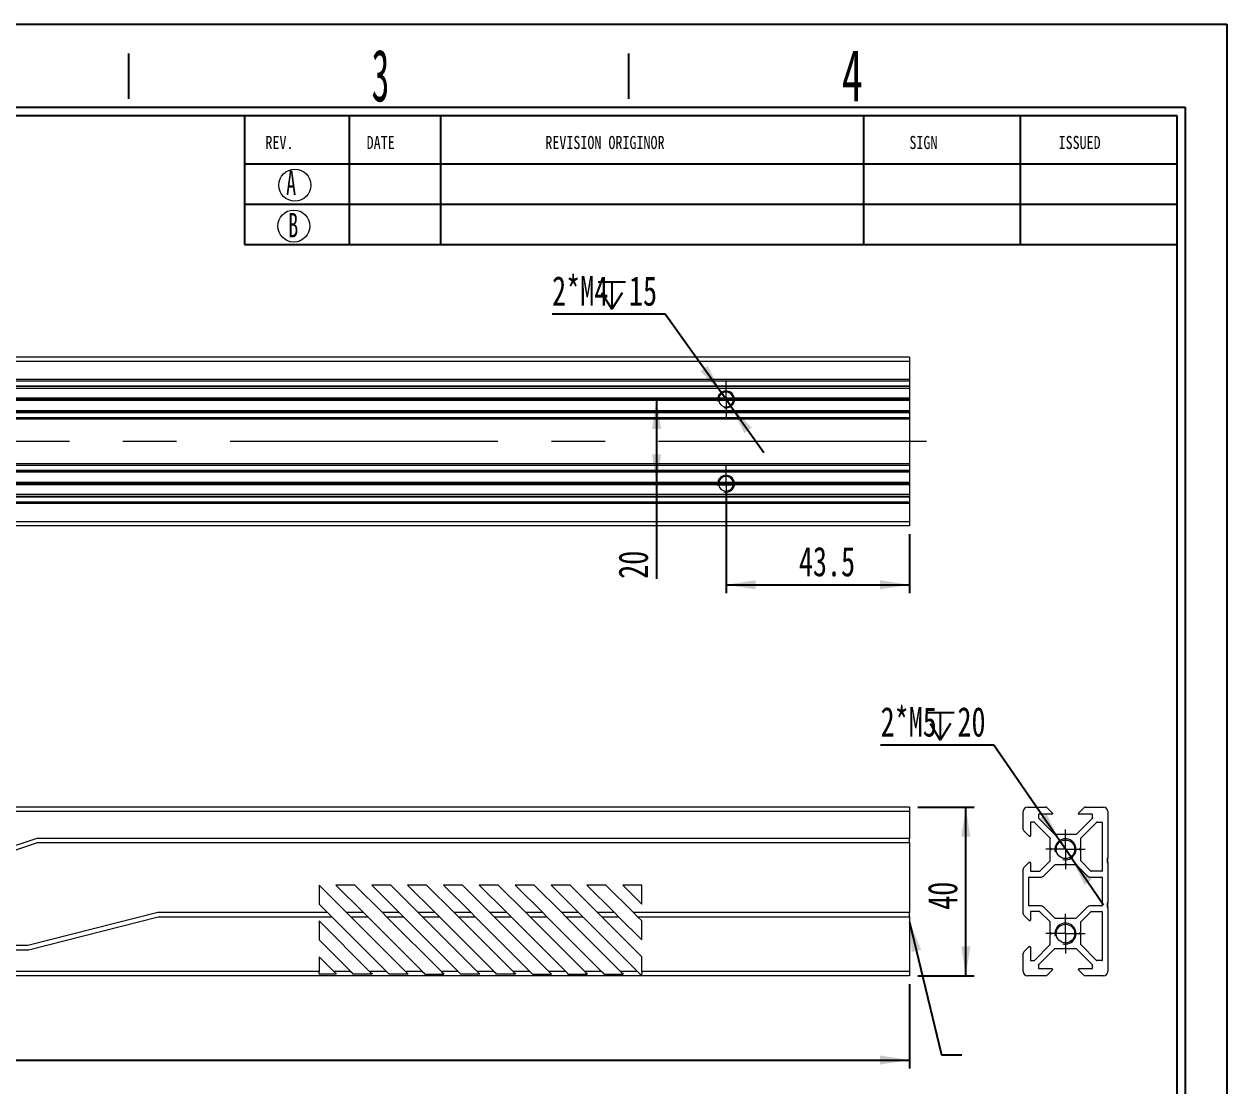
# Model space of a CAD drawing. Header units: millimetres. Extents: x 2 to 295, y 1 to 209.
# Drawn here: x 152.5 to 295.1, y 82.7 to 208.7 of the extents above; entities that cross this region are included whole.
import ezdxf

# ---------------------------------------------------------------- set-up
doc = ezdxf.new("R2010")
doc.units = ezdxf.units.MM
doc.linetypes.add('CENTER', pattern=[10.16, 6.35, -1.27, 1.27, -1.27])
doc.linetypes.add('CENTERX2', pattern=[20.32, 12.7, -2.54, 2.54, -2.54])
doc.layers.add('DIM', color=5, linetype='Continuous')
doc.layers.add('SLD-0', color=179, linetype='Continuous')
doc.layers.add('中心线', color=1, linetype='CENTER', lineweight=15)
doc.styles.add('SLDTEXTSTYLE1', font='TXT', dxfattribs={"width": 0.469})
doc.styles.add('SLDTEXTSTYLE14', font='TXT', dxfattribs={"width": 0.7})
doc.styles.add('SLDTEXTSTYLE5', font='TXT', dxfattribs={"width": 0.6})
doc.styles.add('SLDTEXTSTYLE6', font='TXT', dxfattribs={"width": 0.5025})
doc.styles.add('SLDTEXTSTYLE9', font='TXT', dxfattribs={"width": 0.7865})
doc.dimstyles.new('SLDDIMSTYLE0', dxfattribs={"dimtxt": 3.5, "dimasz": 3.5, "dimexe": 0, "dimexo": 0.0625, "dimgap": 0.875, "dimtad": 2, "dimlfac": 2, "dimrnd": 1e-09, "dimzin": 12, "dimdsep": 46, "dimtxsty": 'SLDTEXTSTYLE1', "dimsah": 1, "dimcen": 0.09, "dimadec": 0, "dimazin": 3, "dimtfac": 1, "dimtofl": 0, "dimtmove": 0, "dimatfit": 3, "dimfxl": 0, "dimfrac": 2, "dimtolj": 1, "dimtzin": 12, "dimarcsym": 0})
doc.dimstyles.new('SLDDIMSTYLE2', dxfattribs={"dimtxt": 0.18, "dimasz": 3.5, "dimexe": 0, "dimexo": 0.0625, "dimgap": 0, "dimtad": 0, "dimtih": 1, "dimtoh": 1, "dimdec": 0, "dimrnd": 1e-09, "dimzin": 0, "dimdsep": 46, "dimtxsty": 'Standard', "dimsah": 1, "dimcen": 0.09, "dimadec": 0, "dimazin": 0, "dimtfac": 3.5, "dimtdec": 0, "dimtofl": 0, "dimtmove": 0, "dimatfit": 3, "dimfxl": 0, "dimfrac": 2, "dimtolj": 1, "dimtzin": 0, "dimarcsym": 0})
doc.dimstyles.new('SLDDIMSTYLE4', dxfattribs={"dimtxt": 3.5, "dimasz": 3.5, "dimexe": 0, "dimexo": 0.0625, "dimgap": 0.875, "dimtad": 0, "dimtih": 1, "dimtoh": 1, "dimlfac": 2, "dimrnd": 1e-09, "dimzin": 12, "dimdsep": 46, "dimtxsty": 'SLDTEXTSTYLE1', "dimsah": 1, "dimcen": 0, "dimadec": 0, "dimazin": 3, "dimtfac": 1, "dimtmove": 0, "dimatfit": 3, "dimfxl": 0, "dimfrac": 2, "dimtolj": 1, "dimtzin": 12, "dimarcsym": 0})

# ---------------------------------------------------------------- blocks, each defined once
blk = doc.blocks.new('_D')
at = {"layer": 'DIM'}
for p, q in [((42.48, 94.79), (42.48, 84.79)), ((257.48, 94.79), (257.48, 84.79)), ((42.48, 85.79), (257.48, 85.79))]:
    blk.add_line(p, q, dxfattribs=at)
for points in [[(42.48, 85.79), (45.98, 85.25), (45.98, 86.33)], [(257.48, 85.79), (253.98, 86.33), (253.98, 85.25)]]:
    blk.add_solid(points, dxfattribs=at)
at = {"layer": 'DIM', "insert": (146.45, 90.3), "char_height": 3.5, "attachment_point": 1, "style": 'SLDTEXTSTYLE14'}
blk.add_mtext('430', dxfattribs=at)
blk = doc.blocks.new('_D_1')
at = {"layer": 'DIM'}
for p, q in [((258.48, 115.79), (265.15, 115.79)), ((264.15, 95.79), (264.15, 115.79)), ((258.48, 95.79), (265.15, 95.79))]:
    blk.add_line(p, q, dxfattribs=at)
for points in [[(264.15, 115.79), (263.61, 112.29), (264.69, 112.29)], [(264.15, 95.79), (264.69, 99.29), (263.61, 99.29)]]:
    blk.add_solid(points, dxfattribs=at)
at = {"layer": 'DIM', "insert": (259.64, 103.61), "char_height": 3.5, "attachment_point": 1, "rotation": 90, "style": 'SLDTEXTSTYLE14'}
blk.add_mtext('40', dxfattribs=at)
blk = doc.blocks.new('SW_SYMBOL_HOLE_DEPTH')
at = {"layer": 'DIM', "color": 0}
for p, q in [((0, 875), (800, 875)), ((400, 875), (400, 75)), ((100, 555), (400, 75)), ((700, 555), (400, 75))]:
    blk.add_line(p, q, dxfattribs=at)
blk = doc.blocks.new('_D_3')
at = {"layer": 'DIM'}
for p, q in [((267.47, 123.15), (254.05, 123.15)), ((275.26, 111.82), (267.47, 123.15)), ((276.68, 109.76), (275.26, 111.82)), ((276.68, 109.76), (280.49, 104.21))]:
    blk.add_line(p, q, dxfattribs=at)
for points in [[(275.26, 111.82), (273.72, 115.01), (272.83, 114.4)], [(276.68, 109.76), (278.22, 106.57), (279.1, 107.18)]]:
    blk.add_solid(points, dxfattribs=at)
at = {"layer": 'DIM', "xscale": 0.004072727272727273, "yscale": 0.004072727272727273, "zscale": 0.004072727272727273}
blk.add_blockref('SW_SYMBOL_HOLE_DEPTH', (259.5, 123.43), dxfattribs=at)
at = {"layer": 'DIM', "char_height": 3.5, "attachment_point": 1, "style": 'SLDTEXTSTYLE14'}
for s, insert in [('2*M5', (254.05, 127.66)), ('20', (263.16, 127.66))]:
    blk.add_mtext(s, dxfattribs=dict(at, insert=insert))
blk = doc.blocks.new('SW_CENTERMARKSYMBOL_0')
at = {"layer": '中心线', "color": 0}
for p, q in [((0, 1.25), (0, 2.35)), ((-1.25, 0), (-2.35, 0)), ((0, 0), (-1.25, 0)), ((0, 0), (0, 1.25)), ((0, 0), (0, -1.25)), ((0, 0), (1.25, 0)), ((1.25, 0), (2.35, 0)), ((0, -1.25), (0, -2.35))]:
    blk.add_line(p, q, dxfattribs=at)
blk = doc.blocks.new('SW_CENTERMARKSYMBOL_1')
at = {"layer": '中心线', "color": 0}
for p, q in [((0, 1.25), (0, 2.35)), ((-1.25, 0), (-2.35, 0)), ((0, 0), (-1.25, 0)), ((0, 0), (0, 1.25)), ((0, 0), (0, -1.25)), ((0, 0), (1.25, 0)), ((1.25, 0), (2.35, 0)), ((0, -1.25), (0, -2.35))]:
    blk.add_line(p, q, dxfattribs=at)
blk = doc.blocks.new('_D_5')
at = {"layer": 'DIM'}
for p, q in [((234.73, 164.15), (226.49, 164.15)), ((227.49, 164.15), (227.49, 154.15)), ((234.73, 154.15), (226.49, 154.15)), ((227.49, 154.15), (227.49, 142.87))]:
    blk.add_line(p, q, dxfattribs=at)
for points in [[(227.49, 164.15), (226.95, 160.65), (228.03, 160.65)], [(227.49, 154.15), (228.03, 157.65), (226.95, 157.65)]]:
    blk.add_solid(points, dxfattribs=at)
at = {"layer": 'DIM', "insert": (222.97, 142.87), "char_height": 3.5, "attachment_point": 1, "rotation": 90, "style": 'SLDTEXTSTYLE14'}
blk.add_mtext('20', dxfattribs=at)
blk = doc.blocks.new('_D_6')
at = {"layer": 'DIM'}
for p, q in [((235.73, 153.15), (235.73, 141.16)), ((257.48, 148.15), (257.48, 141.16)), ((235.73, 142.16), (257.48, 142.16))]:
    blk.add_line(p, q, dxfattribs=at)
for points in [[(235.73, 142.16), (239.23, 141.62), (239.23, 142.7)], [(257.48, 142.16), (253.98, 142.7), (253.98, 141.62)]]:
    blk.add_solid(points, dxfattribs=at)
at = {"layer": 'DIM', "insert": (244.36, 146.67), "char_height": 3.5, "attachment_point": 1, "style": 'SLDTEXTSTYLE14'}
blk.add_mtext('43.5', dxfattribs=at)
blk = doc.blocks.new('_D_7')
at = {"layer": 'DIM'}
for p, q in [((228.53, 174.26), (215.11, 174.26)), ((235.15, 164.96), (228.53, 174.26)), ((236.31, 163.33), (235.15, 164.96)), ((236.31, 163.33), (240.22, 157.85))]:
    blk.add_line(p, q, dxfattribs=at)
for points in [[(235.15, 164.96), (233.56, 168.13), (232.68, 167.5)], [(236.31, 163.33), (237.9, 160.17), (238.78, 160.79)]]:
    blk.add_solid(points, dxfattribs=at)
at = {"layer": 'DIM', "xscale": 0.004072727272727273, "yscale": 0.004072727272727273, "zscale": 0.004072727272727273}
blk.add_blockref('SW_SYMBOL_HOLE_DEPTH', (220.56, 174.54), dxfattribs=at)
at = {"layer": 'DIM', "char_height": 3.5, "attachment_point": 1, "style": 'SLDTEXTSTYLE14'}
for s, insert in [('2*M4', (215.11, 178.77)), ('15', (224.22, 178.77))]:
    blk.add_mtext(s, dxfattribs=dict(at, insert=insert))
blk = doc.blocks.new('SW_CENTERMARKSYMBOL_4')
at = {"layer": '中心线', "color": 0}
for p, q in [((0, 1.25), (0, 2.125)), ((-1.25, 0), (-2.125, 0)), ((0, 0), (-1.25, 0)), ((0, 0), (0, 1.25)), ((0, 0), (0, -1.25)), ((0, 0), (1.25, 0)), ((1.25, 0), (2.125, 0)), ((0, -1.25), (0, -2.125))]:
    blk.add_line(p, q, dxfattribs=at)
blk = doc.blocks.new('SW_CENTERMARKSYMBOL_5')
at = {"layer": '中心线', "color": 0}
for p, q in [((0, 1.25), (0, 2.125)), ((-1.25, 0), (-2.125, 0)), ((0, 0), (-1.25, 0)), ((0, 0), (0, 1.25)), ((0, 0), (0, -1.25)), ((0, 0), (1.25, 0)), ((1.25, 0), (2.125, 0)), ((0, -1.25), (0, -2.125))]:
    blk.add_line(p, q, dxfattribs=at)

msp = doc.modelspace()

# ---------------------------------------------------------------- linework, layer by layer
at = {"color": 7, "linetype": 'Continuous', "lineweight": 15}
for p, q in [((257.4817, 169.1473), (42.4817, 169.1473)), ((257.4817, 168.6473), (42.4817, 168.6473)), ((257.4817, 169.1473), (257.4817, 168.6473)), ((257.4817, 168.6473), (257.4817, 166.5008)), ((257.4817, 166.5008), (42.4817, 166.5008)), ((257.4817, 166.324), (42.4817, 166.324)), ((257.4817, 165.7266), (42.4817, 165.7266)), ((257.4817, 165.6973), (42.4817, 165.6973)), ((257.4817, 165.4596), (42.4817, 165.4596)), ((257.4817, 165.4419), (42.4817, 165.4419)), ((257.4817, 166.5008), (257.4817, 166.324)), ((257.4817, 166.324), (257.4817, 165.7266)), ((257.4817, 165.7266), (257.4817, 165.6973)), ((257.4817, 165.6973), (257.4817, 165.4596)), ((257.4817, 165.4596), (257.4817, 165.4419)), ((257.4817, 165.4419), (257.4817, 164.2826)), ((234.8672, 164.2826), (42.4817, 164.2826)), ((42.4817, 164.2642), (234.8646, 164.2642)), ((234.8569, 164.1649), (42.4817, 164.1649)), ((234.8569, 164.1296), (42.4817, 164.1296)), ((234.8646, 164.0303), (42.4817, 164.0303)), ((234.8672, 164.0119), (42.4817, 164.0119)), ((234.8647, 164.2649), (236.5988, 164.2649)), ((236.5988, 164.0296), (234.8647, 164.0296)), ((236.5962, 164.2826), (234.8672, 164.2826)), ((236.5962, 164.0119), (234.8672, 164.0119)), ((257.4817, 164.2826), (236.5962, 164.2826)), ((257.4817, 164.0119), (236.5962, 164.0119)), ((257.4817, 164.0303), (236.5988, 164.0303)), ((236.5989, 164.2642), (257.4817, 164.2642)), ((257.4817, 164.1649), (236.6065, 164.1649)), ((257.4817, 164.1296), (236.6065, 164.1296)), ((257.4817, 164.2826), (257.4817, 164.2642)), ((257.4817, 164.2642), (257.4817, 164.1649)), ((257.4817, 164.1649), (257.4817, 164.1296)), ((257.4817, 164.1296), (257.4817, 164.0303)), ((257.4817, 164.0303), (257.4817, 164.0119)), ((257.4817, 164.0119), (257.4817, 162.7922)), ((257.4817, 162.7922), (42.4817, 162.7922)), ((257.4817, 162.7569), (42.4817, 162.7569)), ((257.4817, 162.5973), (42.4817, 162.5973)), ((257.4817, 162.568), (42.4817, 162.568)), ((257.4817, 162.7922), (257.4817, 162.7569)), ((257.4817, 162.7569), (257.4817, 162.5973)), ((257.4817, 162.5973), (257.4817, 162.568)), ((257.4817, 162.568), (257.4817, 161.9705)), ((257.4817, 161.9705), (42.4817, 161.9705)), ((257.4817, 161.7937), (42.4817, 161.7937)), ((257.4817, 161.9705), (257.4817, 161.7937)), ((257.4817, 161.7937), (257.4817, 156.5008)), ((257.4817, 156.5008), (42.4817, 156.5008)), ((257.4817, 156.324), (42.4817, 156.324)), ((257.4817, 155.7266), (42.4817, 155.7266)), ((257.4817, 155.6973), (42.4817, 155.6973)), ((257.4817, 155.5376), (42.4817, 155.5376)), ((257.4817, 155.5023), (42.4817, 155.5023)), ((257.4817, 156.5008), (257.4817, 156.324)), ((257.4817, 156.324), (257.4817, 155.7266)), ((257.4817, 155.7266), (257.4817, 155.6973)), ((257.4817, 155.6973), (257.4817, 155.5376)), ((257.4817, 155.5376), (257.4817, 155.5023)), ((257.4817, 155.5023), (257.4817, 154.2826)), ((234.8672, 154.2826), (42.4817, 154.2826)), ((42.4817, 154.2642), (234.8646, 154.2642)), ((234.8569, 154.1649), (42.4817, 154.1649)), ((234.8569, 154.1296), (42.4817, 154.1296)), ((234.8646, 154.0303), (42.4817, 154.0303)), ((234.8672, 154.0119), (42.4817, 154.0119)), ((234.8647, 154.2649), (236.5988, 154.2649)), ((236.5988, 154.0296), (234.8647, 154.0296)), ((236.5962, 154.2826), (234.8672, 154.2826)), ((234.8672, 154.0119), (236.5962, 154.0119)), ((257.4817, 154.2826), (236.5962, 154.2826)), ((257.4817, 154.0119), (236.5962, 154.0119)), ((257.4817, 154.0303), (236.5988, 154.0303)), ((236.5989, 154.2642), (257.4817, 154.2642)), ((257.4817, 154.1649), (236.6065, 154.1649)), ((257.4817, 154.1296), (236.6065, 154.1296)), ((257.4817, 154.2826), (257.4817, 154.2642)), ((257.4817, 154.2642), (257.4817, 154.1649)), ((257.4817, 154.1649), (257.4817, 154.1296)), ((257.4817, 154.1296), (257.4817, 154.0303)), ((257.4817, 154.0303), (257.4817, 154.0119)), ((257.4817, 154.0119), (257.4817, 152.8526)), ((257.4817, 152.8526), (42.4817, 152.8526)), ((257.4817, 152.8349), (42.4817, 152.8349)), ((257.4817, 152.5973), (42.4817, 152.5973)), ((257.4817, 152.8526), (257.4817, 152.8349)), ((257.4817, 152.8349), (257.4817, 152.5973)), ((257.4817, 152.5973), (257.4817, 152.568)), ((257.4817, 152.568), (42.4817, 152.568)), ((257.4817, 151.9705), (42.4817, 151.9705)), ((257.4817, 151.7937), (42.4817, 151.7937)), ((257.4817, 152.568), (257.4817, 151.9705)), ((257.4817, 151.9705), (257.4817, 151.7937)), ((257.4817, 151.7937), (257.4817, 149.6473)), ((257.4817, 149.6473), (42.4817, 149.6473)), ((257.4817, 149.1473), (42.4817, 149.1473)), ((257.4817, 149.6473), (257.4817, 149.1473)), ((257.4817, 115.79), (42.4817, 115.79)), ((257.4817, 115.79), (257.4817, 115.29)), ((271.4678, 115.79), (273.6143, 115.79)), ((273.7911, 115.7168), (274.3886, 115.1193)), ((277.5471, 115.1193), (278.1446, 115.7168)), ((278.3214, 115.79), (280.4678, 115.79)), ((257.4817, 115.29), (42.4817, 115.29)), ((257.4817, 115.29), (257.4817, 112.0756)), ((270.9678, 113.1436), (270.9678, 115.29)), ((272.7678, 114.89), (272.7678, 114.4954)), ((272.7752, 114.4777), (274.6555, 112.5974)), ((274.3578, 114.94), (272.8178, 114.94)), ((274.4178, 115.0486), (274.4178, 115)), ((277.2802, 112.5974), (279.1605, 114.4777)), ((277.5178, 115), (277.5178, 115.0486)), ((279.1178, 114.94), (277.5778, 114.94)), ((279.1678, 114.4954), (279.1678, 114.89)), ((280.9678, 115.29), (280.9678, 109.74)), ((271.6386, 112.3693), (271.0411, 112.9668)), ((271.8178, 113.94), (271.8178, 112.4)), ((272.2625, 113.99), (271.8678, 113.99)), ((274.1605, 112.1024), (272.2802, 113.9827)), ((277.7752, 112.1024), (279.6555, 113.9827)), ((279.6732, 113.99), (280.2928, 113.99)), ((280.3178, 113.965), (280.3178, 108.21)), ((154.0371, 112.0756), (147.6999, 109.9713)), ((147.7808, 109.4713), (154.1179, 111.5756)), ((257.4817, 112.0756), (154.0371, 112.0756)), ((154.1179, 111.5756), (257.4817, 111.5756)), ((257.4817, 111.5756), (257.4817, 112.0756)), ((257.4817, 111.5756), (257.4817, 103.2743)), ((271.7578, 112.34), (271.7093, 112.34)), ((274.1678, 110.9254), (274.1678, 112.0847)), ((274.6732, 112.59), (275.8325, 112.59)), ((275.3751, 111.665), (275.3012, 111.665)), ((275.8502, 112.5827), (275.9502, 112.4827)), ((275.9855, 112.4827), (276.0855, 112.5827)), ((276.1032, 112.59), (277.2625, 112.59)), ((276.6345, 111.665), (276.5606, 111.665)), ((277.7678, 110.9254), (277.7678, 112.0847)), ((274.1678, 109.435), (274.1678, 110.6547)), ((274.2752, 110.8077), (274.1752, 110.9077)), ((274.1752, 110.6724), (274.2752, 110.7724)), ((277.6605, 110.8077), (277.7605, 110.9077)), ((277.7605, 110.6724), (277.6605, 110.7724)), ((277.7678, 109.435), (277.7678, 110.6547)), ((270.9678, 103.1436), (270.9678, 108.4365)), ((271.0411, 108.6133), (271.6386, 109.2108)), ((271.7093, 109.24), (271.7578, 109.24)), ((271.8178, 109.18), (271.8178, 108.21)), ((272.9459, 108.1923), (274.1532, 109.3997)), ((273.4409, 107.6974), (274.7262, 108.9827)), ((274.7439, 108.99), (275.8325, 108.99)), ((275.8502, 108.9974), (275.9502, 109.0974)), ((275.9855, 109.0974), (276.0855, 108.9974)), ((276.1032, 108.99), (277.1918, 108.99)), ((277.2095, 108.9827), (278.4948, 107.6974)), ((278.9898, 108.1923), (277.7825, 109.3997)), ((280.9178, 109.74), (280.9678, 109.74)), ((280.9178, 109.74), (280.9178, 109.24)), ((280.9178, 109.24), (280.9678, 109.24)), ((280.9678, 109.24), (280.9678, 109.74)), ((280.9678, 109.24), (280.9678, 104.4395)), ((271.6178, 104.1201), (271.6178, 107.46)), ((271.6428, 107.485), (272.9282, 107.485)), ((271.8428, 108.185), (272.9282, 108.185)), ((280.2928, 108.185), (279.0075, 108.185)), ((279.0075, 107.485), (280.2928, 107.485)), ((280.3178, 107.46), (280.3178, 104.1201)), ((190.7475, 103.2743), (187.4817, 106.54)), ((187.4817, 106.54), (187.4817, 104.29)), ((191.7317, 106.54), (189.4817, 106.54)), ((189.4817, 106.54), (192.7475, 103.2743)), ((194.9975, 103.2743), (191.7317, 106.54)), ((193.7317, 106.54), (196.9975, 103.2743)), ((195.9817, 106.54), (193.7317, 106.54)), ((199.2475, 103.2743), (195.9817, 106.54)), ((200.2317, 106.54), (197.9817, 106.54)), ((197.9817, 106.54), (201.2475, 103.2743)), ((203.4975, 103.2743), (200.2317, 106.54)), ((204.4817, 106.54), (202.2317, 106.54)), ((202.2317, 106.54), (205.4975, 103.2743)), ((207.7475, 103.2743), (204.4817, 106.54)), ((208.7317, 106.54), (206.4817, 106.54)), ((206.4817, 106.54), (209.7475, 103.2743)), ((211.9975, 103.2743), (208.7317, 106.54)), ((212.9817, 106.54), (210.7317, 106.54)), ((210.7317, 106.54), (213.9975, 103.2743)), ((216.2475, 103.2743), (212.9817, 106.54)), ((217.2317, 106.54), (214.9817, 106.54)), ((214.9817, 106.54), (218.2475, 103.2743)), ((220.4975, 103.2743), (217.2317, 106.54)), ((221.4817, 106.54), (219.2317, 106.54)), ((219.2317, 106.54), (222.4975, 103.2743)), ((224.7475, 103.2743), (221.4817, 106.54)), ((225.7317, 106.54), (223.4817, 106.54)), ((223.4817, 106.54), (225.7317, 104.29)), ((225.7317, 104.29), (225.7317, 106.54)), ((187.4817, 104.29), (188.4975, 103.2743)), ((272.9282, 104.0951), (271.6428, 104.0951)), ((280.2928, 104.0951), (279.0075, 104.0951)), ((280.9178, 104.4395), (280.9678, 104.4395)), ((280.9178, 104.4395), (280.9178, 103.9395)), ((280.9678, 103.9395), (280.9678, 104.4395)), ((168.3654, 103.2743), (152.972, 99.3816)), ((153.0343, 98.8816), (168.4276, 102.7743)), ((188.4975, 103.2743), (168.3654, 103.2743)), ((168.4276, 102.7743), (188.9975, 102.7743)), ((188.4975, 103.2743), (188.9975, 102.7743)), ((188.9975, 102.7743), (195.4817, 96.29)), ((192.7475, 103.2743), (190.7475, 103.2743)), ((191.2475, 102.7743), (190.7475, 103.2743)), ((191.2475, 102.7743), (193.2475, 102.7743)), ((197.7317, 96.29), (191.2475, 102.7743)), ((192.7475, 103.2743), (193.2475, 102.7743)), ((193.2475, 102.7743), (199.7317, 96.29)), ((196.9975, 103.2743), (194.9975, 103.2743)), ((195.4975, 102.7743), (194.9975, 103.2743)), ((195.4975, 102.7743), (197.4975, 102.7743)), ((201.9817, 96.29), (195.4975, 102.7743)), ((196.9975, 103.2743), (197.4975, 102.7743)), ((197.4975, 102.7743), (203.9817, 96.29)), ((201.2475, 103.2743), (199.2475, 103.2743)), ((199.7475, 102.7743), (199.2475, 103.2743)), ((199.7475, 102.7743), (201.7475, 102.7743)), ((206.2317, 96.29), (199.7475, 102.7743)), ((201.2475, 103.2743), (201.7475, 102.7743)), ((201.7475, 102.7743), (208.2317, 96.29)), ((205.4975, 103.2743), (203.4975, 103.2743)), ((203.9975, 102.7743), (203.4975, 103.2743)), ((203.9975, 102.7743), (205.9975, 102.7743)), ((210.4817, 96.29), (203.9975, 102.7743)), ((205.4975, 103.2743), (205.9975, 102.7743)), ((205.9975, 102.7743), (212.4817, 96.29)), ((209.7475, 103.2743), (207.7475, 103.2743)), ((208.2475, 102.7743), (207.7475, 103.2743)), ((208.2475, 102.7743), (210.2475, 102.7743)), ((214.7317, 96.29), (208.2475, 102.7743)), ((209.7475, 103.2743), (210.2475, 102.7743)), ((210.2475, 102.7743), (216.7317, 96.29)), ((213.9975, 103.2743), (211.9975, 103.2743)), ((212.4975, 102.7743), (211.9975, 103.2743)), ((212.4975, 102.7743), (214.4975, 102.7743)), ((218.9817, 96.29), (212.4975, 102.7743)), ((213.9975, 103.2743), (214.4975, 102.7743)), ((214.4975, 102.7743), (220.9817, 96.29)), ((218.2475, 103.2743), (216.2475, 103.2743)), ((216.7475, 102.7743), (216.2475, 103.2743)), ((216.7475, 102.7743), (218.7475, 102.7743)), ((223.2317, 96.29), (216.7475, 102.7743)), ((218.2475, 103.2743), (218.7475, 102.7743)), ((218.7475, 102.7743), (225.2317, 96.29)), ((222.4975, 103.2743), (220.4975, 103.2743)), ((220.9975, 102.7743), (220.4975, 103.2743)), ((220.9975, 102.7743), (222.9975, 102.7743)), ((225.7317, 98.04), (220.9975, 102.7743)), ((222.4975, 103.2743), (222.9975, 102.7743)), ((222.9975, 102.7743), (225.7317, 100.04)), ((257.4817, 103.2743), (224.7475, 103.2743)), ((225.2475, 102.7743), (224.7475, 103.2743)), ((225.2475, 102.7743), (257.4817, 102.7743)), ((225.7317, 102.29), (225.2475, 102.7743)), ((257.4817, 102.7743), (257.4817, 103.2743)), ((257.4817, 102.7743), (257.4817, 96.29)), ((271.6386, 102.3693), (271.0411, 102.9668)), ((271.8178, 103.3701), (271.8178, 102.4)), ((272.9282, 103.3951), (271.8428, 103.3951)), ((274.1532, 102.1804), (272.9459, 103.3877)), ((274.7262, 102.5974), (273.4409, 103.8827)), ((278.4948, 103.8827), (277.2095, 102.5974)), ((277.7752, 102.1731), (278.9898, 103.3877)), ((279.0075, 103.3951), (280.2928, 103.3951)), ((280.3178, 103.3701), (280.3178, 97.615)), ((280.9178, 103.9395), (280.9678, 103.9395)), ((280.9678, 103.9395), (280.9678, 96.29)), ((193.4817, 96.29), (187.4817, 102.29)), ((187.4817, 102.29), (187.4817, 100.04)), ((225.7317, 100.04), (225.7317, 102.29)), ((271.7578, 102.34), (271.7093, 102.34)), ((274.1678, 100.9254), (274.1678, 102.1451)), ((275.8325, 102.59), (274.7439, 102.59)), ((275.3751, 101.665), (275.3012, 101.665)), ((275.9502, 102.4827), (275.8502, 102.5827)), ((276.0855, 102.5827), (275.9855, 102.4827)), ((277.1918, 102.59), (276.1032, 102.59)), ((276.6345, 101.665), (276.5606, 101.665)), ((277.7678, 100.9254), (277.7678, 102.1554)), ((187.4817, 100.04), (191.2317, 96.29)), ((274.1678, 99.4954), (274.1678, 100.6547)), ((274.2752, 100.8077), (274.1752, 100.9077)), ((274.1752, 100.6724), (274.2752, 100.7724)), ((277.6605, 100.8077), (277.7605, 100.9077)), ((277.7605, 100.6724), (277.6605, 100.7724)), ((277.7678, 99.4954), (277.7678, 100.6547)), ((82.5685, 98.8816), (153.0343, 98.8816)), ((152.972, 99.3816), (82.6805, 99.3816)), ((270.9678, 96.29), (270.9678, 98.4365)), ((271.0411, 98.6133), (271.6386, 99.2107)), ((271.7093, 99.24), (271.7578, 99.24)), ((271.8178, 99.18), (271.8178, 97.64)), ((272.2802, 97.5974), (274.1605, 99.4777)), ((274.6555, 98.9827), (272.7752, 97.1024)), ((275.8325, 98.99), (274.6732, 98.99)), ((275.9502, 99.0974), (275.8502, 98.9974)), ((276.0855, 98.9974), (275.9855, 99.0974)), ((277.2625, 98.99), (276.1032, 98.99)), ((279.1605, 97.1024), (277.2802, 98.9827)), ((279.6555, 97.5974), (277.7752, 99.4777)), ((189.2317, 96.29), (187.4817, 98.04)), ((187.4817, 98.04), (187.4817, 96.29)), ((225.7317, 96.29), (225.7317, 98.04)), ((271.8678, 97.59), (272.2625, 97.59)), ((272.7678, 97.0847), (272.7678, 96.69)), ((279.1678, 96.69), (279.1678, 97.0847)), ((280.2928, 97.59), (279.6732, 97.59)), ((187.4817, 96.29), (42.4817, 96.29)), ((257.4817, 95.79), (42.4817, 95.79)), ((187.4817, 95.99), (187.4817, 96.29)), ((189.5317, 95.99), (187.4817, 95.99)), ((191.2317, 96.29), (189.2317, 96.29)), ((193.7817, 95.99), (191.5317, 95.99)), ((195.4817, 96.29), (193.4817, 96.29)), ((198.0317, 95.99), (195.7817, 95.99)), ((199.7317, 96.29), (197.7317, 96.29)), ((200.0317, 95.99), (202.2817, 95.99)), ((203.9817, 96.29), (201.9817, 96.29)), ((206.5317, 95.99), (204.2817, 95.99)), ((208.2317, 96.29), (206.2317, 96.29)), ((210.7817, 95.99), (208.5317, 95.99)), ((212.4817, 96.29), (210.4817, 96.29)), ((212.7817, 95.99), (212.4817, 96.29)), ((212.7817, 95.99), (215.0317, 95.99)), ((216.7317, 96.29), (214.7317, 96.29)), ((214.7317, 96.29), (215.0317, 95.99)), ((217.0317, 95.99), (219.2817, 95.99)), ((220.9817, 96.29), (218.9817, 96.29)), ((221.2817, 95.99), (223.5317, 95.99)), ((225.2317, 96.29), (223.2317, 96.29)), ((225.5317, 95.99), (225.2317, 96.29)), ((225.5317, 95.99), (225.7317, 95.99)), ((257.4817, 96.29), (225.7317, 96.29)), ((225.7317, 96.29), (225.7317, 95.99)), ((257.4817, 96.29), (257.4817, 95.79)), ((273.6143, 95.79), (271.4678, 95.79)), ((272.8178, 96.64), (274.3578, 96.64)), ((274.3886, 96.4608), (273.7911, 95.8633)), ((274.4178, 96.58), (274.4178, 96.5315)), ((277.5178, 96.5315), (277.5178, 96.58)), ((278.1446, 95.8633), (277.5471, 96.4608)), ((277.5778, 96.64), (279.1178, 96.64)), ((280.4678, 95.79), (278.3214, 95.79))]:
    msp.add_line(p, q, dxfattribs=at)
at = {"color": 7, "linetype": 'Continuous', "lineweight": 15, "flags": 128}
for points in [[(189.2317, 96.29), (189.3381, 96.1836), (189.4397, 96.0821), (189.5317, 95.99)], [(191.5317, 95.99), (191.4397, 96.0821), (191.3381, 96.1836), (191.2317, 96.29)], [(193.4817, 96.29), (193.5881, 96.1836), (193.6897, 96.0821), (193.7817, 95.99)], [(195.7817, 95.99), (195.6897, 96.0821), (195.5881, 96.1836), (195.4817, 96.29)], [(197.7317, 96.29), (197.8381, 96.1836), (197.9397, 96.0821), (198.0317, 95.99)], [(200.0317, 95.99), (199.9397, 96.0821), (199.8381, 96.1836), (199.7317, 96.29)], [(201.9817, 96.29), (202.0881, 96.1836), (202.1897, 96.0821), (202.2817, 95.99)], [(204.2817, 95.99), (204.1897, 96.0821), (204.0881, 96.1836), (203.9817, 96.29)], [(206.2317, 96.29), (206.3381, 96.1836), (206.4397, 96.0821), (206.5317, 95.99)], [(208.5317, 95.99), (208.4397, 96.0821), (208.3381, 96.1836), (208.2317, 96.29)], [(210.4817, 96.29), (210.5881, 96.1836), (210.6897, 96.0821), (210.7817, 95.99)], [(217.0317, 95.99), (216.9397, 96.0821), (216.8381, 96.1836), (216.7317, 96.29)], [(218.9817, 96.29), (219.0881, 96.1836), (219.1897, 96.0821), (219.2817, 95.99)], [(221.2817, 95.99), (221.1897, 96.0821), (221.0881, 96.1836), (220.9817, 96.29)], [(223.2317, 96.29), (223.3381, 96.1836), (223.4397, 96.0821), (223.5317, 95.99)]]:
    msp.add_lwpolyline(points, dxfattribs=at)
at = {"color": 7, "linetype": 'Continuous', "lineweight": 15}
for centre in [(275.9678, 110.79), (275.9678, 100.79)]:
    msp.add_circle(centre, 1.1, dxfattribs=at)
at = {"color": 7, "linetype": 'Continuous', "lineweight": 0}
for centre, radius in [((235.7317, 164.1473), 1), ((235.7317, 154.1473), 1), ((275.9678, 110.79), 1.25), ((275.9678, 110.79), 1.25), ((275.9678, 100.79), 1.25), ((275.9678, 100.79), 1.25)]:
    msp.add_arc(centre, radius, 255, 195, dxfattribs=at)
at = {"color": 7, "linetype": 'Continuous', "lineweight": 15}
for centre, radius, start, end in [((235.7317, 164.1473), 0.875, 172.270941, 178.842372), ((235.7317, 164.1473), 0.875, 181.157628, 187.729059), ((235.7317, 164.1473), 0.875, 8.898923, 171.101077), ((235.7317, 164.1473), 0.875, 188.898923, 351.101077), ((235.7317, 164.1473), 0.875, 1.157628, 7.729059), ((235.7317, 164.1473), 0.875, 352.270941, 358.842372), ((235.7317, 154.1473), 0.875, 172.270941, 178.842372), ((235.7317, 154.1473), 0.875, 181.157628, 187.729059), ((235.7317, 154.1473), 0.875, 8.898923, 171.101077), ((235.7317, 154.1473), 0.875, 188.898923, 351.101077), ((235.7317, 154.1473), 0.875, 1.157628, 7.729059), ((235.7317, 154.1473), 0.875, 352.270941, 358.842372), ((271.4678, 115.29), 0.5, 90, 180), ((273.6143, 115.54), 0.25, 44.999996, 90.000004), ((278.3214, 115.54), 0.25, 89.999996, 135.000004), ((280.4678, 115.29), 0.5, 0, 90), ((272.7715, 114.4865), 0.00957, 112.5, 292.5), ((272.8178, 114.89), 0.05, 90, 180), ((274.3578, 115), 0.06, 270, 360), ((274.3178, 115.0486), 0.1, 359.999996, 45.000004), ((277.6178, 115.0486), 0.1, 134.999996, 180.000004), ((277.5778, 115), 0.06, 180, 270), ((279.1178, 114.89), 0.05, 0, 90), ((279.1642, 114.4865), 0.00957, 247.5, 67.5), ((271.2178, 113.1436), 0.25, 179.999996, 225.000004), ((271.8678, 113.94), 0.05, 90, 180), ((272.2714, 113.9864), 0.00957, 337.5, 157.5), ((279.6643, 113.9864), 0.00957, 22.5, 202.5), ((280.3053, 113.9775), 0.0177, 315, 135), ((271.7093, 112.44), 0.1, 224.999996, 270.000004), ((271.7578, 112.4), 0.06, 270, 360), ((274.1642, 112.0935), 0.00957, 292.5, 112.5), ((274.6643, 112.5937), 0.00957, 157.5, 337.5), ((275.8413, 112.5864), 0.00957, 337.5, 157.5), ((275.9678, 112.4827), 0.0177, 180, 360), ((276.0944, 112.5864), 0.00957, 22.5, 202.5), ((277.2714, 112.5937), 0.00957, 202.5, 22.5), ((277.7715, 112.0935), 0.00957, 67.5, 247.5), ((274.1715, 110.9166), 0.00957, 112.5, 292.5), ((274.1715, 110.6635), 0.00957, 67.5, 247.5), ((274.2752, 110.79), 0.0177, 270, 90), ((277.6605, 110.79), 0.0177, 90, 270), ((277.7642, 110.9166), 0.00957, 247.5, 67.5), ((277.7642, 110.6635), 0.00957, 292.5, 112.5), ((271.2178, 108.4365), 0.25, 134.999996, 180.000004), ((271.7093, 109.14), 0.1, 89.999996, 135.000004), ((271.7578, 109.18), 0.06, 0, 90), ((274.1178, 109.435), 0.05, 314.999996, 0.000004), ((274.735, 108.9864), 0.00957, 22.5, 202.5), ((275.8413, 108.9937), 0.00957, 202.5, 22.5), ((275.9678, 109.0974), 0.0177, 0, 180), ((276.0944, 108.9937), 0.00957, 157.5, 337.5), ((277.2006, 108.9864), 0.00957, 337.5, 157.5), ((277.8178, 109.435), 0.05, 179.999996, 225.000004), ((271.6303, 107.4725), 0.0177, 45, 225), ((271.8303, 108.1975), 0.0177, 135, 315), ((272.937, 108.1887), 0.00957, 202.5, 22.5), ((272.9282, 108.21), 0.725, 269.999996, 315.000004), ((279.0075, 108.21), 0.725, 224.999996, 270.000004), ((278.9987, 108.1887), 0.00957, 157.5, 337.5), ((280.3053, 108.1975), 0.0177, 225, 45), ((280.3053, 107.4725), 0.0177, 315, 135), ((271.6303, 104.1076), 0.0177, 135, 315), ((272.9282, 103.3701), 0.725, 44.999996, 90.000004), ((279.0075, 103.3701), 0.725, 89.999996, 135.000004), ((280.3053, 104.1076), 0.0177, 225, 45), ((271.2178, 103.1436), 0.25, 179.999996, 225.000004), ((271.8303, 103.3826), 0.0177, 45, 225), ((272.937, 103.3914), 0.00957, 337.5, 157.5), ((278.9987, 103.3914), 0.00957, 22.5, 202.5), ((280.3053, 103.3826), 0.0177, 315, 135), ((271.7093, 102.44), 0.1, 224.999996, 270.000004), ((271.7578, 102.4), 0.06, 270, 360), ((274.1178, 102.1451), 0.05, 359.999996, 45.000004), ((274.735, 102.5937), 0.00957, 157.5, 337.5), ((275.8413, 102.5864), 0.00957, 337.5, 157.5), ((275.9678, 102.4827), 0.0177, 180, 360), ((276.0944, 102.5864), 0.00957, 22.5, 202.5), ((277.2006, 102.5937), 0.00957, 202.5, 22.5), ((277.7715, 102.1643), 0.00957, 67.5, 247.5), ((274.1715, 100.9166), 0.00957, 112.5, 292.5), ((274.1715, 100.6635), 0.00957, 67.5, 247.5), ((274.2752, 100.79), 0.0177, 270, 90), ((277.6605, 100.79), 0.0177, 90, 270), ((277.7642, 100.9166), 0.00957, 247.5, 67.5), ((277.7642, 100.6635), 0.00957, 292.5, 112.5), ((271.2178, 98.4365), 0.25, 134.999996, 180.000004), ((271.7093, 99.14), 0.1, 89.999996, 135.000004), ((271.7578, 99.18), 0.06, 0, 90), ((274.1642, 99.4865), 0.00957, 247.5, 67.5), ((274.6643, 98.9864), 0.00957, 22.5, 202.5), ((275.8413, 98.9937), 0.00957, 202.5, 22.5), ((275.9678, 99.0974), 0.0177, 0, 180), ((276.0944, 98.9937), 0.00957, 157.5, 337.5), ((277.2714, 98.9864), 0.00957, 337.5, 157.5), ((277.7715, 99.4865), 0.00957, 112.5, 292.5), ((271.8678, 97.64), 0.05, 180, 270), ((272.2714, 97.5937), 0.00957, 202.5, 22.5), ((272.7715, 97.0935), 0.00957, 67.5, 247.5), ((279.1642, 97.0935), 0.00957, 292.5, 112.5), ((279.6643, 97.5937), 0.00957, 157.5, 337.5), ((280.3053, 97.6025), 0.0177, 225, 45), ((271.4678, 96.29), 0.5, 180, 270), ((272.8178, 96.69), 0.05, 180, 270), ((273.6143, 96.04), 0.25, 269.999996, 315.000004), ((274.3578, 96.58), 0.06, 0, 90), ((274.3178, 96.5315), 0.1, 314.999996, 0.000004), ((277.5778, 96.58), 0.06, 90, 180), ((277.6178, 96.5315), 0.1, 179.999996, 225.000004), ((278.3214, 96.04), 0.25, 224.999996, 270.000004), ((279.1178, 96.69), 0.05, 270, 360), ((280.4678, 96.29), 0.5, 270, 360)]:
    msp.add_arc(centre, radius, start, end, dxfattribs=at)
for points, knots in [([(234.8569, 164.1296), (234.8569, 164.1296), (234.8569, 164.1299), (234.8569, 164.1306), (234.8569, 164.1312), (234.8568, 164.1322), (234.8568, 164.1335), (234.8568, 164.1347), (234.8568, 164.1362), (234.8568, 164.1379), (234.8567, 164.1396), (234.8567, 164.1415), (234.8567, 164.1434), (234.8567, 164.1453), (234.8567, 164.1473), (234.8567, 164.1493), (234.8567, 164.1513), (234.8567, 164.1532), (234.8567, 164.155), (234.8568, 164.1568), (234.8568, 164.1584), (234.8568, 164.1598), (234.8568, 164.1612), (234.8568, 164.1624), (234.8569, 164.1632), (234.8569, 164.1641), (234.8569, 164.1646), (234.8569, 164.1648), (234.8569, 164.1649), (234.8569, 164.1649), (234.8569, 164.1649)], [0, 0, 0, 0, 0.000011869962, 0.000011869962, 0.000011869962, 0.000023739821, 0.000023739821, 0.000023739821, 0.000035611227, 0.000035611227, 0.000035611227, 0.000047483689, 0.000047483689, 0.000047483689, 0.000059354482, 0.000059354482, 0.000059354482, 0.000071223488, 0.000071223488, 0.000071223488, 0.000083093377, 0.000083093377, 0.000083093377, 0.000094965441, 0.000094965441, 0.000094965441, 0.000106837578, 0.000106837578, 0.000106837578, 0.000110539764, 0.000110539764, 0.000110539764, 0.000110539764]), ([(234.8646, 164.2642), (234.8646, 164.2642), (234.8646, 164.2644), (234.8646, 164.2647), (234.8647, 164.2651), (234.8647, 164.2656), (234.8648, 164.2663), (234.8649, 164.2669), (234.865, 164.2678), (234.8652, 164.2686), (234.8653, 164.2695), (234.8654, 164.2706), (234.8656, 164.2716), (234.8657, 164.2726), (234.8659, 164.2737), (234.8661, 164.2748), (234.8662, 164.2759), (234.8664, 164.277), (234.8665, 164.2779), (234.8667, 164.2789), (234.8668, 164.2798), (234.8669, 164.2806), (234.867, 164.2813), (234.8671, 164.282), (234.8672, 164.2824), (234.8672, 164.2825), (234.8672, 164.2826), (234.8672, 164.2826)], [0, 0, 0, 0, 0.0000063808816, 0.0000063808816, 0.0000063808816, 0.000012760253, 0.000012760253, 0.000012760253, 0.0000191636127, 0.0000191636127, 0.0000191636127, 0.0000256227573, 0.0000256227573, 0.0000256227573, 0.0000321418754, 0.0000321418754, 0.0000321418754, 0.0000387003073, 0.0000387003073, 0.0000387003073, 0.0000452560525, 0.0000452560525, 0.0000452560525, 0.000051762547, 0.000051762547, 0.000051762547, 0.0000526623902, 0.0000526623902, 0.0000526623902, 0.0000526623902]), ([(234.8672, 164.0119), (234.8672, 164.0123), (234.867, 164.0132), (234.8667, 164.0155), (234.8662, 164.0185), (234.8657, 164.0218), (234.8653, 164.025), (234.8649, 164.0277), (234.8647, 164.0295), (234.8646, 164.0304), (234.8646, 164.0302), (234.8646, 164.0302)], [0, 0, 0, 0, 0.09988809, 0.22137322, 0.34426469, 0.46863387, 0.59310025, 0.7172371, 0.84037148, 0.96235038, 1, 1, 1, 1]), ([(236.5962, 164.2826), (236.5962, 164.2824), (236.5962, 164.2822), (236.5963, 164.2819), (236.5964, 164.2813), (236.5965, 164.2806), (236.5966, 164.2797), (236.5967, 164.2789), (236.5969, 164.278), (236.597, 164.277), (236.5972, 164.2759), (236.5974, 164.2748), (236.5975, 164.2738), (236.5977, 164.2727), (236.5978, 164.2716), (236.598, 164.2706), (236.5981, 164.2696), (236.5983, 164.2686), (236.5984, 164.2677), (236.5985, 164.2669), (236.5986, 164.2662), (236.5987, 164.2656), (236.5987, 164.2651), (236.5988, 164.2646), (236.5988, 164.2644), (236.5988, 164.2643), (236.5989, 164.2642), (236.5989, 164.2642)], [0.0000676334241, 0.0000676334241, 0.0000676334241, 0.0000676334241, 0.0000709088238, 0.0000709088238, 0.0000709088238, 0.0000772907208, 0.0000772907208, 0.0000772907208, 0.0000837421339, 0.0000837421339, 0.0000837421339, 0.0000902640714, 0.0000902640714, 0.0000902640714, 0.000096824659, 0.000096824659, 0.000096824659, 0.0001033769343, 0.0001033769343, 0.0001033769343, 0.000109882142, 0.000109882142, 0.000109882142, 0.0001163251932, 0.0001163251932, 0.0001163251932, 0.0001202780255, 0.0001202780255, 0.0001202780255, 0.0001202780255]), ([(236.5988, 164.0302), (236.5988, 164.0302), (236.5988, 164.0302), (236.5987, 164.029), (236.5984, 164.0268), (236.598, 164.024), (236.5975, 164.0207), (236.597, 164.0175), (236.5966, 164.0146), (236.5963, 164.0128), (236.5962, 164.0121), (236.5962, 164.0119)], [0, 0, 0, 0, 0.08348656, 0.20434483, 0.3256223, 0.44799145, 0.57141289, 0.69561893, 0.82028411, 0.94407933, 1, 1, 1, 1]), ([(236.6065, 164.1649), (236.6065, 164.1649), (236.6065, 164.1648), (236.6065, 164.1645), (236.6065, 164.164), (236.6066, 164.1632), (236.6066, 164.1622), (236.6066, 164.1611), (236.6066, 164.1597), (236.6066, 164.1582), (236.6067, 164.1566), (236.6067, 164.1548), (236.6067, 164.1529), (236.6067, 164.1511), (236.6067, 164.1491), (236.6067, 164.1471), (236.6067, 164.1451), (236.6067, 164.1431), (236.6067, 164.1412), (236.6067, 164.1394), (236.6067, 164.1376), (236.6066, 164.1361), (236.6066, 164.1346), (236.6066, 164.1332), (236.6066, 164.1322), (236.6066, 164.1312), (236.6065, 164.1304), (236.6065, 164.13), (236.6065, 164.1297), (236.6065, 164.1296), (236.6065, 164.1296)], [0.000110539764, 0.000110539764, 0.000110539764, 0.000110539764, 0.000118707571, 0.000118707571, 0.000118707571, 0.000130576549, 0.000130576549, 0.000130576549, 0.000142447227, 0.000142447227, 0.000142447227, 0.000154319664, 0.000154319664, 0.000154319664, 0.000166191176, 0.000166191176, 0.000166191176, 0.000178060522, 0.000178060522, 0.000178060522, 0.000189929842, 0.000189929842, 0.000189929842, 0.000201801316, 0.000201801316, 0.000201801316, 0.000213673762, 0.000213673762, 0.000213673762, 0.000221054542, 0.000221054542, 0.000221054542, 0.000221054542]), ([(234.8569, 154.1296), (234.8569, 154.1296), (234.8569, 154.1299), (234.8569, 154.1306), (234.8569, 154.1312), (234.8568, 154.1322), (234.8568, 154.1335), (234.8568, 154.1347), (234.8568, 154.1362), (234.8568, 154.1379), (234.8567, 154.1396), (234.8567, 154.1415), (234.8567, 154.1434), (234.8567, 154.1453), (234.8567, 154.1473), (234.8567, 154.1493), (234.8567, 154.1513), (234.8567, 154.1532), (234.8567, 154.155), (234.8568, 154.1568), (234.8568, 154.1584), (234.8568, 154.1598), (234.8568, 154.1612), (234.8568, 154.1624), (234.8569, 154.1632), (234.8569, 154.1641), (234.8569, 154.1646), (234.8569, 154.1648), (234.8569, 154.1649), (234.8569, 154.1649), (234.8569, 154.1649)], [0, 0, 0, 0, 0.000011869962, 0.000011869962, 0.000011869962, 0.000023739821, 0.000023739821, 0.000023739821, 0.000035611227, 0.000035611227, 0.000035611227, 0.000047483689, 0.000047483689, 0.000047483689, 0.000059354482, 0.000059354482, 0.000059354482, 0.000071223488, 0.000071223488, 0.000071223488, 0.000083093377, 0.000083093377, 0.000083093377, 0.000094965441, 0.000094965441, 0.000094965441, 0.000106837578, 0.000106837578, 0.000106837578, 0.000110539764, 0.000110539764, 0.000110539764, 0.000110539764]), ([(234.8646, 154.2642), (234.8646, 154.2642), (234.8646, 154.2644), (234.8646, 154.2647), (234.8647, 154.2651), (234.8647, 154.2656), (234.8648, 154.2663), (234.8649, 154.2669), (234.865, 154.2678), (234.8652, 154.2686), (234.8653, 154.2695), (234.8654, 154.2706), (234.8656, 154.2716), (234.8657, 154.2726), (234.8659, 154.2737), (234.8661, 154.2748), (234.8662, 154.2759), (234.8664, 154.277), (234.8665, 154.2779), (234.8667, 154.2789), (234.8668, 154.2798), (234.8669, 154.2806), (234.867, 154.2813), (234.8671, 154.282), (234.8672, 154.2824), (234.8672, 154.2825), (234.8672, 154.2826), (234.8672, 154.2826)], [0, 0, 0, 0, 0.0000063808816, 0.0000063808816, 0.0000063808816, 0.0000127602529, 0.0000127602529, 0.0000127602529, 0.0000191636126, 0.0000191636126, 0.0000191636126, 0.0000256227571, 0.0000256227571, 0.0000256227571, 0.0000321418752, 0.0000321418752, 0.0000321418752, 0.000038700307, 0.000038700307, 0.000038700307, 0.0000452560523, 0.0000452560523, 0.0000452560523, 0.0000517625467, 0.0000517625467, 0.0000517625467, 0.0000526623899, 0.0000526623899, 0.0000526623899, 0.0000526623899]), ([(234.8672, 154.0119), (234.8672, 154.0123), (234.867, 154.0132), (234.8667, 154.0155), (234.8662, 154.0185), (234.8657, 154.0218), (234.8653, 154.025), (234.8649, 154.0277), (234.8647, 154.0295), (234.8646, 154.0304), (234.8646, 154.0302), (234.8646, 154.0302)], [0, 0, 0, 0, 0.099740105, 0.221426807, 0.344311371, 0.468394192, 0.593123122, 0.717252989, 0.840380449, 0.962352492, 1, 1, 1, 1]), ([(236.5962, 154.2826), (236.5962, 154.2824), (236.5962, 154.2822), (236.5963, 154.2819), (236.5964, 154.2813), (236.5965, 154.2806), (236.5966, 154.2797), (236.5967, 154.2789), (236.5969, 154.278), (236.597, 154.277), (236.5972, 154.2759), (236.5974, 154.2748), (236.5975, 154.2738), (236.5977, 154.2727), (236.5978, 154.2716), (236.598, 154.2706), (236.5981, 154.2696), (236.5983, 154.2686), (236.5984, 154.2677), (236.5985, 154.2669), (236.5986, 154.2662), (236.5987, 154.2656), (236.5987, 154.2651), (236.5988, 154.2646), (236.5988, 154.2644), (236.5988, 154.2643), (236.5989, 154.2642), (236.5989, 154.2642)], [0.0000676334237, 0.0000676334237, 0.0000676334237, 0.0000676334237, 0.0000709088234, 0.0000709088234, 0.0000709088234, 0.0000772907203, 0.0000772907203, 0.0000772907203, 0.0000837421334, 0.0000837421334, 0.0000837421334, 0.0000902640709, 0.0000902640709, 0.0000902640709, 0.0000968246584, 0.0000968246584, 0.0000968246584, 0.0001033769337, 0.0001033769337, 0.0001033769337, 0.0001098821413, 0.0001098821413, 0.0001098821413, 0.0001163251925, 0.0001163251925, 0.0001163251925, 0.0001202780247, 0.0001202780247, 0.0001202780247, 0.0001202780247]), ([(236.5988, 154.0302), (236.5988, 154.0302), (236.5988, 154.0302), (236.5987, 154.029), (236.5984, 154.0268), (236.598, 154.024), (236.5975, 154.0207), (236.597, 154.0175), (236.5966, 154.0146), (236.5963, 154.0128), (236.5962, 154.0121), (236.5962, 154.0119)], [0, 0, 0, 0, 0.083488758, 0.204350196, 0.325819081, 0.447945662, 0.571370346, 0.695855394, 0.820279388, 0.944077864, 1, 1, 1, 1]), ([(236.6065, 154.1649), (236.6065, 154.1649), (236.6065, 154.1648), (236.6065, 154.1645), (236.6065, 154.164), (236.6066, 154.1632), (236.6066, 154.1622), (236.6066, 154.1611), (236.6066, 154.1597), (236.6066, 154.1582), (236.6067, 154.1566), (236.6067, 154.1548), (236.6067, 154.1529), (236.6067, 154.1511), (236.6067, 154.1491), (236.6067, 154.1471), (236.6067, 154.1451), (236.6067, 154.1431), (236.6067, 154.1412), (236.6067, 154.1394), (236.6067, 154.1376), (236.6066, 154.1361), (236.6066, 154.1346), (236.6066, 154.1332), (236.6066, 154.1322), (236.6066, 154.1312), (236.6065, 154.1304), (236.6065, 154.13), (236.6065, 154.1297), (236.6065, 154.1296), (236.6065, 154.1296)], [0.000110539764, 0.000110539764, 0.000110539764, 0.000110539764, 0.000118707571, 0.000118707571, 0.000118707571, 0.000130576549, 0.000130576549, 0.000130576549, 0.000142447227, 0.000142447227, 0.000142447227, 0.000154319664, 0.000154319664, 0.000154319664, 0.000166191176, 0.000166191176, 0.000166191176, 0.000178060522, 0.000178060522, 0.000178060522, 0.000189929842, 0.000189929842, 0.000189929842, 0.000201801316, 0.000201801316, 0.000201801316, 0.000213673762, 0.000213673762, 0.000213673762, 0.000221054542, 0.000221054542, 0.000221054542, 0.000221054542])]:
    msp.add_open_spline(points, degree=3, knots=knots, dxfattribs=at)
at = {"layer": 'SLD-0'}
for p, q in [((1.812, 208.6737), (295.1066, 208.6737)), ((295.1066, 208.6737), (295.1066, 1.2938)), ((12.6748, 197.811), (289.1814, 197.811)), ((252.0174, 197.811), (252.0174, 182.5137)), ((270.5994, 197.811), (270.5994, 182.5137)), ((289.1814, 197.811), (289.1814, 7.2189))]:
    msp.add_line(p, q, dxfattribs=at)
at = {"layer": 'SLD-0', "color": 6, "linetype": 'Continuous'}
for p, q in [((164.9525, 199.786), (164.9525, 205.1695)), ((224.2039, 199.786), (224.2039, 205.1695)), ((11.6873, 198.7985), (290.1689, 198.7985)), ((290.1689, 198.7985), (290.1689, 6.2314))]:
    msp.add_line(p, q, dxfattribs=at)
at = {"layer": 'SLD-0', "color": 179, "linetype": 'Continuous'}
for p, q in [((178.6588, 197.811), (178.6588, 182.5137)), ((191.0502, 197.811), (191.0502, 182.5137)), ((201.8863, 197.811), (201.8863, 182.5137)), ((178.6588, 192.0745), (289.1814, 192.0745)), ((178.6588, 187.2941), (289.1814, 187.2941)), ((178.6588, 182.5137), (289.1814, 182.5137))]:
    msp.add_line(p, q, dxfattribs=at)
at = {"layer": 'SLD-0', "lineweight": 0}
for centre in [(184.6221, 189.5636), (184.4994, 184.7149)]:
    msp.add_circle(centre, 1.8944, dxfattribs=at)
at = {"layer": '中心线', "linetype": 'CENTERX2', "lineweight": 0, "ltscale": 2.5}
msp.add_line((259.4817, 159.1473), (40.4817, 159.1473), dxfattribs=at)

# ---------------------------------------------------------------- block references
at = {"layer": '中心线'}
for name, p in [('SW_CENTERMARKSYMBOL_4', (235.7317, 164.1473)), ('SW_CENTERMARKSYMBOL_5', (235.7317, 154.1473)), ('SW_CENTERMARKSYMBOL_0', (275.9678, 110.79)), ('SW_CENTERMARKSYMBOL_1', (275.9678, 100.79))]:
    msp.add_blockref(name, p, dxfattribs=at)

# ---------------------------------------------------------------- texts
at = {"layer": 'SLD-0', "attachment_point": 1}
for s, insert, char_height, style in [('3', (193.7066, 205.6655), 6.172, 'SLDTEXTSTYLE6'), ('4', (249.4405, 205.6593), 6.172, 'SLDTEXTSTYLE5'), ('A', (183.5778, 191.2862), 2.9034, 'SLDTEXTSTYLE5'), ('B', (183.8319, 186.2712), 2.9034, 'SLDTEXTSTYLE5')]:
    msp.add_mtext(s, dxfattribs=dict(at, insert=insert, char_height=char_height, style=style))
at = {"layer": 'SLD-0', "color": 179, "attachment_point": 1, "style": 'SLDTEXTSTYLE9'}
for s, insert, char_height in [('REV.', (181.1288, 195.4001), 1.55363), ('DATE', (193.1265, 195.4001), 1.55363), ('REVISION ORIGINOR', (214.3082, 195.4001), 1.553633), ('SIGN', (257.4664, 195.4001), 1.55363), ('ISSUED', (275.1481, 195.4001), 1.55363)]:
    msp.add_mtext(s, dxfattribs=dict(at, insert=insert, char_height=char_height))

# ---------------------------------------------------------------- dimensions: what is measured, and where the dimension line sits
at = {"layer": 'DIM'}
for p1, p2, text, picture, middle in [((235.1517, 164.9619), (236.3117, 163.3327), '2*M4{\\fGDT;x}15', '_D_7', (221.0302, 176.5063)), ((275.2597, 111.8201), (276.676, 109.76), '2*M5{\\fGDT;x}20', '_D_3', (259.9695, 125.3953))]:
    dim = msp.add_diameter_dim_2p(p1=p1, p2=p2, text=text, dimstyle='SLDDIMSTYLE4', override={"dimpost": '<>'}, dxfattribs=at)
    dim.commit()
    dim.dimension.update_dxf_attribs({"geometry": picture, "text_midpoint": middle, "dimtype": 163})
for base, p1, p2, angle, picture, middle in [((227.4866, 154.1473), (235.7317, 164.1473), (235.7317, 154.1473), 90, '_D_5', (227.4866, 144.2309)), ((257.4817, 142.1605), (235.7317, 154.1473), (257.4817, 149.1473), 0, '_D_6', (247.082, 142.1605)), ((264.1511, 115.79), (257.4817, 95.79), (257.4817, 115.79), 90, '_D_1', (264.1511, 104.9704))]:
    dim = msp.add_linear_dim(base=base, p1=p1, p2=p2, angle=angle, dimstyle='SLDDIMSTYLE0', dxfattribs=at)
    dim.commit()
    dim.dimension.update_dxf_attribs({"geometry": picture, "text_midpoint": middle, "dimtype": 160})
dim = msp.add_linear_dim(base=(257.4817, 85.79), p1=(42.4817, 95.79), p2=(257.4817, 95.79), dimstyle='SLDDIMSTYLE0', dxfattribs=at)
dim.commit()
dim.dimension.update_dxf_attribs({"geometry": '_D', "text_midpoint": (148.4911, 85.79), "dimtype": 160})

# ---------------------------------------------------------------- leaders
at = {"color": 7, "linetype": 'Continuous', "lineweight": 0}
msp.add_leader([(257.4817, 102.1432), (261.2751, 86.4248), (263.6788, 86.4248)], dimstyle='SLDDIMSTYLE2', dxfattribs=at)

doc.saveas('drawing.dxf')
